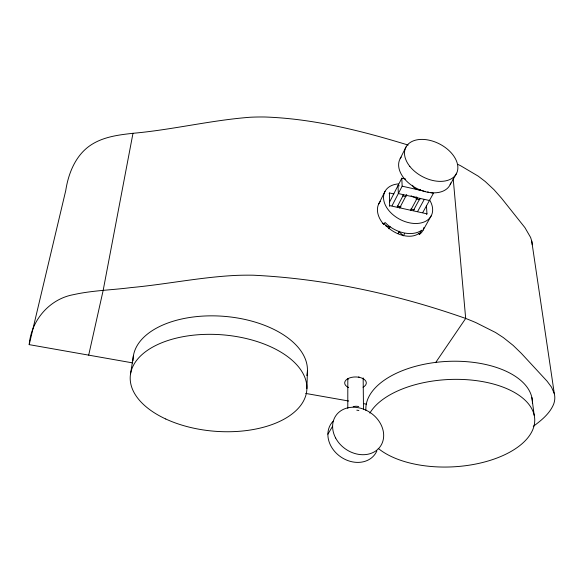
<?xml version="1.0" encoding="UTF-8"?>
<svg xmlns="http://www.w3.org/2000/svg" width="584" height="584" viewBox="0 0 584 584"><rect width="100%" height="100%" fill="white"/><g stroke="black" fill="none" stroke-linecap="round" stroke-linejoin="round"><path stroke-width="0.88" d="M347.787 408.347L347.816 378.403M306.899 388.645L307.432 370.672M130.568 373.753L133.422 355.7M408.158 145.066C361.664 130.838 313.863 118.72 265.063 117.004A153.628 102.455 3.9 0 0 250.353 117.238C210.948 120.216 172.36 129.801 132.984 133.298L103.156 290.423L88.688 355.138M132.699 362.905L29.2 344.64C31.215 320.353 49.428 298.95 73.635 294.628C92.476 290.409 111.894 290.073 130.991 287.598C166.265 284.357 201.1 277.035 236.52 275.385A172.937 95.958 3.2 0 1 253.303 275.21C325.653 278.721 397.441 294.416 465.682 318.448A231.95 121.07 0.8 0 1 476.069 322.697L495.539 332.5L503.35 337.589L513.146 345.399L521.373 353.386L547.062 381.162L551.551 387.199L554.318 393.704A60.897 32.266 -4.3 0 1 553.464 404.624C549.427 413.925 541.222 420.495 533.258 426.356M29.2 344.64L65.751 190.53C68.481 172.725 76.081 154.118 92.024 144.299C104.295 136.685 118.917 134.853 132.984 133.298M400.179 158.651L406.033 146.949M378.476 204.407L385.046 191.318M389.17 193.611L389.499 192.961L393.857 193.932M389.44 202.305L401.792 178.193L405.705 179.076M389.608 206.334L389.499 192.961M392.039 205.751L402.157 186.179L401.792 178.193M382.739 223.307C384.104 226.139 384.469 220.606 385.973 223.343A25.857 17.717 27.7 0 0 420.736 230.862L421.728 230.198L419.378 234.367L419.305 233.104A24.769 16.089 34.3 0 1 417.713 234.199A24.776 16.045 33.6 0 1 384.148 223.657M397.156 206.94L403.559 194.72M388.696 228.753L389.951 226.358M399.609 208.028L406.741 194.479M398.054 233.644L399.339 231.264M410.472 210.649L417.326 197.961M413.501 210.306L419.991 198.356M403.369 235.827L404.697 233.403M417.648 211.459L424.291 199.348M422.772 212.525L433.474 193.231L430.554 192.574M426.605 214.474L426.962 213.846L426.429 205.67M418.823 233.965L419.305 233.104M423.071 230.235L431.401 215.481M450.162 184.632L456.63 173.222M327.887 434.189L332.61 426.247M435.598 362.649L465.682 318.448L453.206 178.704M305.702 393.434L348.714 401.018M363.898 403.697L366.562 404.172M397.587 206.116L401.12 206.897M410.859 209.043L414.392 209.824M389.944 205.685L426.962 213.846M429.444 200.502L398.346 193.552L398.011 185.581L399.303 185.873M402.58 195.881L406.07 196.662M415.669 198.801L420.027 199.772M402.157 186.179L423.736 191.034M424.707 191.253L425.685 191.472M427.634 191.917L428.612 192.136M403.186 235.622L402.339 234.768A24.973 17.673 27.8 0 0 398.536 231.585M554.318 393.704L531.717 241.046L530.63 237.491L524.936 227.636L501.481 198.151L494.027 189.712L485.216 181.493L478.223 176.149L460.885 165.892A207.364 130.911 0.7 0 0 457.9 164.403M531.863 397.521L534.199 415.275M383.688 223.212L383.724 224.468M363.153 377.906L363.496 409.523M358.883 376.709L358.883 377.249M420.684 189.705A5.548 3.694 27.6 0 1 412.552 185.281M416.742 197.02A5.504 3.694 27.6 0 1 411.07 195.749M450.826 182.945A28.171 18.447 27.5 0 1 416.516 188.311A28.171 18.447 27.5 0 1 401.193 157.111M365.927 410.45A83.351 44.253 -2.9 0 1 448.344 361.357A83.351 44.253 -2.9 0 1 532.396 403.544M369.847 413.129A84.403 43.72 -2.8 0 1 493.962 384.177A84.403 43.72 -2.8 0 1 510.044 452.016A84.403 43.72 -2.8 0 1 378.206 448.373M133.042 360.759A87.396 48.888 4.6 0 1 224.913 316.404A87.396 48.888 4.6 0 1 306.841 375.585M376.833 450.979A26.733 21.922 34.7 0 1 340.852 456.958A26.733 21.922 34.7 0 1 333.194 421.174M353.181 406.698A7.811 5.833 -7.9 0 1 358.729 406.603M356.809 410.18A7.818 2.11 5.5 0 1 358.861 410.516M531.717 241.046A54.275 34.711 -6 0 1 532.236 244.769M429.714 200.151A26.141 17.724 27.7 0 1 419.1 223.285A26.141 17.724 27.7 0 1 385.805 206.006A26.141 17.724 27.7 0 1 398.405 183.902M385.747 225.862A24.973 17.673 27.8 0 1 389.973 227.081M348.619 387.564A10.819 5.986 0 0 1 347.4 378.972A10.819 5.986 0 0 1 362.971 378.6A10.819 5.986 0 0 1 363.036 387.228M348.619 378.994A10.753 6.022 -0.1 0 1 347.823 378.593M382.79 223.292A25.747 17.418 32.1 0 1 380.425 201.392M423.962 227.424A25.681 16.615 36.8 0 1 419.443 234.432M397.872 206.159A24.601 16.775 32.5 0 1 400.514 207.123M409.807 166.367A28.514 18.433 27.5 0 0 455.702 174.828A28.514 18.433 27.5 0 0 428.028 139.97A28.514 18.433 27.5 0 0 409.807 166.367M165.746 418.991A88.549 48.37 4.5 0 0 306.301 393.506A88.549 48.37 4.5 0 0 183.602 336.588A88.549 48.37 4.5 0 0 165.746 418.991M335.632 438.007A27.039 22.017 34.5 0 0 379.834 447.103A27.039 22.017 34.5 0 0 358.963 407.822A27.039 22.017 34.5 0 0 335.632 438.007"/></g></svg>
